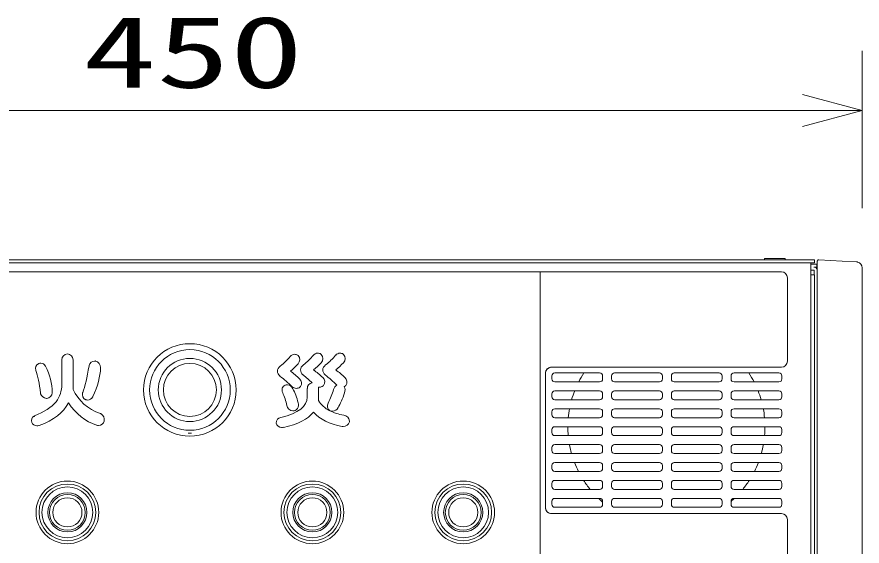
# Model space of a CAD drawing. Units: millimetres on the paper. Extents: x -401 to 401, y -280 to 280.
# Drawn here: x -343.76 to -315.47, y -159.74 to -142.01 of the extents above; entities that cross this region are included whole.
import ezdxf
from ezdxf.enums import TextEntityAlignment as Align

# ---------------------------------------------------------------- set-up
doc = ezdxf.new("R2010")
doc.units = ezdxf.units.MM
doc.layers.add('0-5_GAIKEI', color=4, linetype='Continuous', lineweight=9)
doc.layers.add('0-6_SUNPO', color=7, linetype='Continuous', lineweight=9)
doc.styles.add('ＭＳ ゴシック', font='')
doc.styles.get('ＭＳ ゴシック').set_extended_font_data('MS Gothic')

# ---------------------------------------------------------------- blocks, each defined once
blk = doc.blocks.new('_OPEN30')
at = {"layer": '0-6_SUNPO'}
blk.add_line((0, 0), (-1, 0), dxfattribs=at)
blk.add_lwpolyline([(-1, 0.2679), (0, 0), (-1, -0.2679)], dxfattribs=at)

msp = doc.modelspace()

# ---------------------------------------------------------------- linework, layer by layer
at = {"layer": '0-5_GAIKEI', "color": 7}
for p, q in [((-358.788, -150.146), (-317.058, -150.146)), ((-318.038, -150.101), (-318.738, -150.101)), ((-318.738, -150.146), (-318.738, -150.101)), ((-318.038, -150.146), (-318.038, -150.101)), ((-317.058, -150.146), (-317.058, -150.246)), ((-316.968, -176.593), (-316.968, -150.198)), ((-316.915, -150.148), (-316.131, -150.189)), ((-316.131, -150.189), (-315.657, -150.214)), ((-315.468, -150.414), (-315.468, -176.377))]:
    msp.add_line(p, q, dxfattribs=at)
at = {"layer": '0-5_GAIKEI'}
for p, q in [((-317.188, -150.246), (-358.888, -150.246)), ((-317.288, -150.246), (-317.058, -150.246)), ((-317.188, -176.546), (-317.188, -150.246)), ((-317.188, -150.296), (-316.988, -150.296)), ((-317.068, -150.496), (-317.188, -150.496)), ((-316.988, -150.396), (-317.068, -150.396)), ((-317.068, -150.496), (-317.068, -150.646)), ((-316.988, -150.296), (-316.988, -150.396)), ((-357.468, -150.546), (-318.168, -150.546)), ((-357.468, -150.546), (-318.168, -150.546)), ((-326.248, -176.246), (-326.248, -150.546)), ((-317.968, -153.546), (-317.968, -150.746)), ((-317.188, -150.646), (-317.058, -150.646)), ((-317.058, -176.146), (-317.058, -150.646)), ((-342.257, -153.498), (-342.257, -154.321)), ((-341.878, -154.487), (-341.878, -153.498)), ((-340.956, -153.76), (-340.956, -153.756)), ((-326.057, -153.882), (-326.065, -153.913)), ((-326.045, -153.854), (-326.057, -153.882)), ((-326.029, -153.827), (-326.045, -153.854)), ((-326.009, -153.804), (-326.029, -153.827)), ((-325.986, -153.784), (-326.009, -153.804)), ((-325.959, -153.768), (-325.986, -153.784)), ((-325.931, -153.756), (-325.959, -153.768)), ((-325.9, -153.748), (-325.931, -153.756)), ((-325.868, -153.746), (-325.9, -153.748)), ((-325.868, -153.746), (-318.168, -153.746)), ((-334.956, -154.038), (-334.952, -154.042)), ((-334.182, -153.999), (-334.179, -154.002)), ((-333.438, -153.999), (-333.434, -154.002)), ((-326.065, -153.913), (-326.068, -153.946)), ((-326.068, -153.946), (-326.068, -158.446)), ((-326.068, -153.946), (-326.068, -158.445)), ((-325.853, -154.036), (-325.853, -154.136)), ((-324.253, -153.936), (-325.753, -153.936)), ((-324.153, -154.136), (-324.153, -154.036)), ((-323.853, -154.036), (-323.853, -154.136)), ((-322.253, -153.936), (-323.753, -153.936)), ((-322.153, -154.136), (-322.153, -154.036)), ((-321.853, -154.036), (-321.853, -154.136)), ((-320.253, -153.936), (-321.753, -153.936)), ((-320.153, -154.136), (-320.153, -154.036)), ((-319.853, -154.036), (-319.853, -154.136)), ((-318.253, -153.936), (-319.753, -153.936)), ((-318.153, -154.136), (-318.153, -154.036)), ((-334.776, -154.347), (-334.78, -154.348)), ((-334.552, -154.394), (-334.548, -154.397)), ((-334.037, -154.46), (-334.037, -154.748)), ((-333.658, -154.862), (-333.658, -154.46)), ((-325.753, -154.236), (-324.253, -154.236)), ((-323.753, -154.236), (-322.253, -154.236)), ((-321.753, -154.236), (-320.253, -154.236)), ((-319.753, -154.236), (-318.253, -154.236)), ((-325.853, -154.636), (-325.853, -154.736)), ((-324.253, -154.536), (-325.753, -154.536)), ((-324.153, -154.736), (-324.153, -154.636)), ((-323.853, -154.636), (-323.853, -154.736)), ((-322.253, -154.536), (-323.753, -154.536)), ((-322.153, -154.736), (-322.153, -154.636)), ((-321.853, -154.636), (-321.853, -154.736)), ((-320.253, -154.536), (-321.753, -154.536)), ((-320.153, -154.736), (-320.153, -154.636)), ((-319.853, -154.636), (-319.853, -154.736)), ((-318.253, -154.536), (-319.753, -154.536)), ((-318.153, -154.736), (-318.153, -154.636)), ((-325.753, -154.836), (-324.253, -154.836)), ((-323.753, -154.836), (-322.253, -154.836)), ((-321.753, -154.836), (-320.253, -154.836)), ((-319.753, -154.836), (-318.253, -154.836)), ((-333.288, -155.198), (-333.279, -155.204)), ((-333.277, -155.205), (-333.268, -155.208)), ((-325.853, -155.236), (-325.853, -155.336)), ((-324.253, -155.136), (-325.753, -155.136)), ((-324.153, -155.336), (-324.153, -155.236)), ((-323.853, -155.236), (-323.853, -155.336)), ((-322.253, -155.136), (-323.753, -155.136)), ((-322.153, -155.336), (-322.153, -155.236)), ((-321.853, -155.236), (-321.853, -155.336)), ((-320.253, -155.136), (-321.753, -155.136)), ((-320.153, -155.336), (-320.153, -155.236)), ((-319.853, -155.236), (-319.853, -155.336)), ((-318.253, -155.136), (-319.753, -155.136)), ((-318.153, -155.336), (-318.153, -155.236)), ((-343.157, -155.392), (-343.171, -155.4)), ((-325.753, -155.436), (-324.253, -155.436)), ((-323.753, -155.436), (-322.253, -155.436)), ((-321.753, -155.436), (-320.253, -155.436)), ((-319.753, -155.436), (-318.253, -155.436)), ((-325.853, -155.836), (-325.853, -155.936)), ((-324.253, -155.736), (-325.753, -155.736)), ((-324.153, -155.936), (-324.153, -155.836)), ((-323.853, -155.836), (-323.853, -155.936)), ((-322.253, -155.736), (-323.753, -155.736)), ((-322.153, -155.936), (-322.153, -155.836)), ((-321.853, -155.836), (-321.853, -155.936)), ((-320.253, -155.736), (-321.753, -155.736)), ((-320.153, -155.936), (-320.153, -155.836)), ((-319.853, -155.836), (-319.853, -155.936)), ((-318.253, -155.736), (-319.753, -155.736)), ((-318.153, -155.936), (-318.153, -155.836)), ((-325.753, -156.036), (-324.253, -156.036)), ((-323.753, -156.036), (-322.253, -156.036)), ((-321.753, -156.036), (-320.253, -156.036)), ((-319.753, -156.036), (-318.253, -156.036)), ((-325.853, -156.436), (-325.853, -156.536)), ((-324.253, -156.336), (-325.753, -156.336)), ((-324.153, -156.536), (-324.153, -156.436)), ((-323.853, -156.436), (-323.853, -156.536)), ((-322.253, -156.336), (-323.753, -156.336)), ((-322.153, -156.536), (-322.153, -156.436)), ((-321.853, -156.436), (-321.853, -156.536)), ((-320.253, -156.336), (-321.753, -156.336)), ((-320.153, -156.536), (-320.153, -156.436)), ((-319.853, -156.436), (-319.853, -156.536)), ((-318.253, -156.336), (-319.753, -156.336)), ((-318.153, -156.536), (-318.153, -156.436)), ((-325.753, -156.636), (-324.253, -156.636)), ((-323.753, -156.636), (-322.253, -156.636)), ((-321.753, -156.636), (-320.253, -156.636)), ((-319.753, -156.636), (-318.253, -156.636)), ((-324.253, -156.936), (-325.753, -156.936)), ((-322.253, -156.936), (-323.753, -156.936)), ((-320.253, -156.936), (-321.753, -156.936)), ((-318.253, -156.936), (-319.753, -156.936)), ((-325.853, -157.036), (-325.853, -157.136)), ((-325.753, -157.236), (-324.253, -157.236)), ((-324.153, -157.136), (-324.153, -157.036)), ((-323.853, -157.036), (-323.853, -157.136)), ((-323.753, -157.236), (-322.253, -157.236)), ((-322.153, -157.136), (-322.153, -157.036)), ((-321.853, -157.036), (-321.853, -157.136)), ((-321.753, -157.236), (-320.253, -157.236)), ((-320.153, -157.136), (-320.153, -157.036)), ((-319.853, -157.036), (-319.853, -157.136)), ((-319.753, -157.236), (-318.253, -157.236)), ((-318.153, -157.136), (-318.153, -157.036)), ((-324.253, -157.536), (-325.753, -157.536)), ((-322.253, -157.536), (-323.753, -157.536)), ((-320.253, -157.536), (-321.753, -157.536)), ((-318.253, -157.536), (-319.753, -157.536)), ((-325.853, -157.636), (-325.853, -157.736)), ((-325.753, -157.836), (-324.253, -157.836)), ((-324.153, -157.736), (-324.153, -157.636)), ((-323.853, -157.636), (-323.853, -157.736)), ((-323.753, -157.836), (-322.253, -157.836)), ((-322.153, -157.736), (-322.153, -157.636)), ((-321.853, -157.636), (-321.853, -157.736)), ((-321.753, -157.836), (-320.253, -157.836)), ((-320.153, -157.736), (-320.153, -157.636)), ((-319.853, -157.636), (-319.853, -157.736)), ((-319.753, -157.836), (-318.253, -157.836)), ((-318.153, -157.736), (-318.153, -157.636)), ((-324.253, -158.136), (-325.753, -158.136)), ((-322.253, -158.136), (-323.753, -158.136)), ((-320.253, -158.136), (-321.753, -158.136)), ((-318.253, -158.136), (-319.753, -158.136)), ((-325.853, -158.236), (-325.853, -158.336)), ((-324.153, -158.336), (-324.153, -158.236)), ((-323.853, -158.236), (-323.853, -158.336)), ((-322.153, -158.336), (-322.153, -158.236)), ((-321.853, -158.236), (-321.853, -158.336)), ((-320.153, -158.336), (-320.153, -158.236)), ((-319.853, -158.236), (-319.853, -158.336)), ((-318.153, -158.336), (-318.153, -158.236)), ((-326.068, -158.445), (-326.065, -158.478)), ((-326.065, -158.478), (-326.057, -158.509)), ((-326.057, -158.509), (-326.045, -158.537)), ((-326.045, -158.537), (-326.029, -158.564)), ((-326.029, -158.564), (-326.009, -158.587)), ((-326.009, -158.587), (-325.986, -158.607)), ((-325.986, -158.607), (-325.959, -158.623)), ((-325.959, -158.623), (-325.931, -158.635)), ((-325.931, -158.635), (-325.9, -158.643)), ((-325.9, -158.643), (-325.868, -158.645)), ((-325.868, -158.645), (-318.168, -158.645)), ((-325.868, -158.646), (-318.168, -158.646)), ((-325.753, -158.436), (-324.253, -158.436)), ((-323.753, -158.436), (-322.253, -158.436)), ((-321.753, -158.436), (-320.253, -158.436)), ((-319.753, -158.436), (-318.253, -158.436)), ((-317.968, -158.846), (-317.968, -176.046))]:
    msp.add_line(p, q, dxfattribs=at)
for points in [[(-333.569, -153.318), (-333.576, -153.311), (-333.584, -153.305)], [(-332.824, -153.318), (-332.832, -153.311), (-332.84, -153.305)], [(-341.123, -153.539), (-341.134, -153.536), (-341.145, -153.536)], [(-334.603, -153.377), (-334.606, -153.38), (-334.609, -153.384)], [(-334.343, -153.357), (-334.35, -153.35), (-334.358, -153.345)], [(-333.829, -153.338), (-333.832, -153.341), (-333.835, -153.344)], [(-333.085, -153.338), (-333.088, -153.341), (-333.091, -153.344)], [(-343.126, -153.843), (-343.125, -153.846), (-343.124, -153.849)], [(-343.022, -153.621), (-343.029, -153.623), (-343.035, -153.626)], [(-342.802, -153.711), (-342.804, -153.705), (-342.808, -153.7)], [(-341.341, -153.692), (-341.342, -153.695), (-341.343, -153.699)], [(-334.286, -154.412), (-334.275, -154.405), (-334.267, -154.395)], [(-333.512, -154.373), (-333.501, -154.365), (-333.493, -154.355)], [(-332.768, -154.373), (-332.757, -154.365), (-332.749, -154.355)], [(-342.971, -154.609), (-342.97, -154.62), (-342.966, -154.631)], [(-342.573, -154.6), (-342.573, -154.593), (-342.573, -154.587)], [(-341.556, -154.594), (-341.558, -154.599), (-341.559, -154.604)], [(-341.222, -154.746), (-341.216, -154.738), (-341.212, -154.729)], [(-342.772, -154.788), (-342.767, -154.788), (-342.761, -154.788)], [(-341.467, -154.827), (-341.459, -154.831), (-341.45, -154.834)], [(-340.943, -155.308), (-340.952, -155.302), (-340.961, -155.299)], [(-334.493, -155.204), (-334.487, -155.204), (-334.481, -155.203)], [(-343.166, -155.369), (-343.176, -155.373), (-343.185, -155.379)], [(-332.629, -155.573), (-332.627, -155.562), (-332.627, -155.551)], [(-343.028, -155.699), (-343.022, -155.697), (-343.015, -155.695)], [(-341.097, -155.686), (-341.09, -155.688), (-341.083, -155.689)], [(-332.874, -155.729), (-332.869, -155.73), (-332.864, -155.73)], [(-338.022, -155.954), (-337.968, -155.956), (-337.913, -155.954)]]:
    msp.add_lwpolyline(points, dxfattribs=at)
for centre, radius in [((-337.968, -154.506), 1.55), ((-337.968, -154.506), 1.35), ((-337.968, -154.506), 1.058), ((-337.968, -154.506), 0.888), ((-342.068, -158.606), 1.05), ((-333.868, -158.606), 1.05), ((-328.818, -158.606), 1.05), ((-342.068, -158.606), 0.95), ((-342.068, -158.606), 0.85), ((-333.868, -158.606), 0.95), ((-333.868, -158.606), 0.85), ((-328.818, -158.606), 0.95), ((-328.818, -158.606), 0.85), ((-342.068, -158.606), 0.656), ((-342.068, -158.606), 0.6), ((-342.068, -158.606), 0.488), ((-333.868, -158.606), 0.656), ((-333.868, -158.606), 0.6), ((-333.868, -158.606), 0.488), ((-328.818, -158.606), 0.656), ((-328.818, -158.606), 0.6), ((-328.818, -158.606), 0.488)]:
    msp.add_circle(centre, radius, dxfattribs=at)
at = {"layer": '0-5_GAIKEI', "color": 7}
for centre, radius, start, end in [((-316.918, -150.198), 0.05, 87.0001, 180), ((-315.668, -150.414), 0.2, 75.1055, 86.9505), ((-315.668, -150.414), 0.2, 0.0033, 75.1322)]:
    msp.add_arc(centre, radius, start, end, dxfattribs=at)
at = {"layer": '0-5_GAIKEI'}
for centre, radius, start, end in [((-317.068, -150.496), 0.1, 0, 101.537), ((-318.168, -150.746), 0.2, 0, 90), ((-342.063, -153.493), 0.194, 91.4629, 181.4629), ((-342.073, -153.493), 0.194, 358.5371, 88.5371), ((-334.454, -153.516), 0.204, 92.064, 137.0549), ((-333.68, -153.477), 0.204, 92.064, 137.0549), ((-333.719, -153.453), 0.202, 315.819, 41.9595), ((-332.936, -153.477), 0.204, 92.064, 137.0549), ((-332.974, -153.453), 0.202, 315.819, 41.9595), ((-342.961, -153.802), 0.191, 90.346, 108.7032), ((-342.968, -153.799), 0.189, 31.8143, 88.0596), ((-341.144, -153.74), 0.203, 90.3272, 166.3555), ((-341.175, -153.752), 0.219, 359.01, 76.3865), ((-334.493, -153.492), 0.202, 315.819, 41.9595), ((-335.58, -151.719), 2.745, 309.6513, 316.9432), ((-334.836, -151.719), 2.745, 309.6513, 316.9432), ((-318.168, -153.546), 0.2, 270, 0), ((-342.951, -153.789), 0.183, 117.4084, 196.9496), ((-334.819, -153.869), 0.218, 181.4827, 230.8678), ((-336.354, -151.759), 2.745, 309.6513, 316.9432), ((-336.791, -156.8), 3.655, 46.9313, 53.2067), ((-334.045, -153.829), 0.218, 181.4827, 230.8678), ((-336.017, -156.76), 3.655, 46.9313, 53.2067), ((-333.301, -153.829), 0.218, 181.4827, 230.8678), ((-335.273, -156.76), 3.655, 46.9313, 53.2067), ((-325.868, -153.946), 0.2, 90, 180), ((-339.281, -159.375), 6.869, 46.4835, 50.935), ((-334.427, -154.278), 0.198, 323.7348, 48.413), ((-338.457, -159.277), 6.792, 47.5819, 50.9504), ((-333.653, -154.238), 0.198, 323.7348, 48.413), ((-337.754, -159.325), 6.855, 46.6449, 50.9392), ((-332.909, -154.238), 0.198, 323.7348, 48.413), ((-325.753, -154.036), 0.1, 90, 180), ((-325.753, -154.136), 0.1, 180, 270), ((-322.018, -155.746), 3.3, 146.7369, 152.7692), ((-324.253, -154.036), 0.1, 0, 90), ((-324.253, -154.136), 0.1, 270, 0), ((-323.753, -154.036), 0.1, 90, 180), ((-323.753, -154.136), 0.1, 180, 270), ((-322.253, -154.036), 0.1, 0, 90), ((-322.253, -154.136), 0.1, 270, 0), ((-321.753, -154.036), 0.1, 90, 180), ((-321.753, -154.136), 0.1, 180, 270), ((-320.253, -154.036), 0.1, 0, 90), ((-320.253, -154.136), 0.1, 270, 0), ((-319.753, -154.036), 0.1, 90, 180), ((-319.753, -154.136), 0.1, 180, 270), ((-322.018, -155.746), 3.3, 27.2308, 33.2631), ((-318.253, -154.036), 0.1, 0, 90), ((-318.253, -154.136), 0.1, 270, 0), ((-343.228, -154.331), 0.971, 323.9144, 0.6007), ((-334.716, -154.506), 0.171, 112.0258, 157.4235), ((-334.704, -154.532), 0.199, 90.4169, 111.0514), ((-334.72, -154.547), 0.214, 23.0851, 86.1235), ((-333.845, -154.452), 0.192, 99.2448, 182.3906), ((-333.924, -154.459), 0.265, 359.8116, 10.3189), ((-333.633, -154.223), 0.191, 261.0918, 270.0098), ((-332.933, -154.542), 0.232, 119.5783, 167.2688), ((-332.908, -154.178), 0.24, 294.9966, 305.7795), ((-332.958, -154.501), 0.185, 30.9253, 34.9392), ((-342.76, -154.575), 0.214, 195.1259, 266.6952), ((-342.784, -154.577), 0.212, 276.2858, 353.6353), ((-341.375, -154.659), 0.193, 163.6327, 241.189), ((-325.753, -154.636), 0.1, 90, 180), ((-325.753, -154.736), 0.1, 180, 270), ((-322.018, -155.746), 3.3, 158.4898, 163.9928), ((-324.253, -154.636), 0.1, 0, 90), ((-324.253, -154.736), 0.1, 270, 0), ((-323.753, -154.636), 0.1, 90, 180), ((-323.753, -154.736), 0.1, 180, 270), ((-322.253, -154.636), 0.1, 0, 90), ((-322.253, -154.736), 0.1, 270, 0), ((-321.753, -154.636), 0.1, 90, 180), ((-321.753, -154.736), 0.1, 180, 270), ((-320.253, -154.636), 0.1, 0, 90), ((-320.253, -154.736), 0.1, 270, 0), ((-319.753, -154.636), 0.1, 90, 180), ((-319.753, -154.736), 0.1, 180, 270), ((-322.018, -155.746), 3.3, 16.0072, 21.5102), ((-318.253, -154.636), 0.1, 0, 90), ((-318.253, -154.736), 0.1, 270, 0), ((-341.392, -154.634), 0.209, 253.6864, 269.7324), ((-341.401, -154.629), 0.214, 272.1459, 326.5564), ((-334.511, -154.995), 0.211, 188.6452, 267.8569), ((-334.585, -155.005), 0.25, 331.6509, 16.9269), ((-333.175, -155.044), 0.191, 150.8234, 233.8076), ((-341.055, -155.498), 0.221, 347.5609, 59.5036), ((-334.519, -154.946), 0.26, 270.06, 275.8361), ((-334.517, -155.024), 0.182, 281.479, 326.7722), ((-333.196, -155.021), 0.201, 249.0266, 269.6814), ((-333.213, -154.991), 0.231, 274.086, 333.15), ((-325.753, -155.236), 0.1, 90, 180), ((-322.018, -155.746), 3.3, 169.3477, 174.6097), ((-324.253, -155.236), 0.1, 0, 90), ((-323.753, -155.236), 0.1, 90, 180), ((-322.253, -155.236), 0.1, 0, 90), ((-321.753, -155.236), 0.1, 90, 180), ((-320.253, -155.236), 0.1, 0, 90), ((-319.753, -155.236), 0.1, 90, 180), ((-322.018, -155.746), 3.3, 5.3903, 10.6523), ((-318.253, -155.236), 0.1, 0, 90), ((-343.093, -155.532), 0.178, 121.0479, 199.4034), ((-343.087, -155.516), 0.19, 203.3196, 270), ((-341.027, -155.502), 0.193, 269.4897, 346.8818), ((-334.897, -155.603), 0.181, 97.5086, 183.8306), ((-332.831, -155.524), 0.208, 268.9119, 346.2716), ((-332.84, -155.566), 0.214, 4.0253, 83.7521), ((-325.753, -155.336), 0.1, 180, 270), ((-324.253, -155.336), 0.1, 270, 0), ((-323.753, -155.336), 0.1, 180, 270), ((-322.253, -155.336), 0.1, 270, 0), ((-321.753, -155.336), 0.1, 180, 270), ((-320.253, -155.336), 0.1, 270, 0), ((-319.753, -155.336), 0.1, 180, 270), ((-318.253, -155.336), 0.1, 270, 0), ((-343.088, -155.435), 0.271, 270.4159, 282.8578), ((-341.027, -155.387), 0.308, 259.4036, 269.6145), ((-334.903, -155.588), 0.176, 188.8792, 271.314), ((-334.903, -155.431), 0.333, 270.6313, 281.0458), ((-332.835, -155.408), 0.324, 264.7317, 269.9907), ((-325.753, -155.836), 0.1, 90, 180), ((-322.018, -155.746), 3.3, 179.8264, 185.0416), ((-324.253, -155.836), 0.1, 0, 90), ((-323.753, -155.836), 0.1, 90, 180), ((-322.253, -155.836), 0.1, 0, 90), ((-321.753, -155.836), 0.1, 90, 180), ((-320.253, -155.836), 0.1, 0, 90), ((-319.753, -155.836), 0.1, 90, 180), ((-322.018, -155.746), 3.3, 354.9584, 0.1736), ((-318.253, -155.836), 0.1, 0, 90), ((-325.753, -155.936), 0.1, 180, 270), ((-324.253, -155.936), 0.1, 270, 0), ((-323.753, -155.936), 0.1, 180, 270), ((-322.253, -155.936), 0.1, 270, 0), ((-321.753, -155.936), 0.1, 180, 270), ((-320.253, -155.936), 0.1, 270, 0), ((-319.753, -155.936), 0.1, 180, 270), ((-318.253, -155.936), 0.1, 270, 0), ((-325.753, -156.436), 0.1, 90, 180), ((-322.018, -155.746), 3.3, 190.2992, 195.6462), ((-324.253, -156.436), 0.1, 0, 90), ((-323.753, -156.436), 0.1, 90, 180), ((-322.253, -156.436), 0.1, 0, 90), ((-321.753, -156.436), 0.1, 90, 180), ((-320.253, -156.436), 0.1, 0, 90), ((-319.753, -156.436), 0.1, 90, 180), ((-322.018, -155.746), 3.3, 344.3538, 349.7008), ((-318.253, -156.436), 0.1, 0, 90), ((-325.753, -156.536), 0.1, 180, 270), ((-324.253, -156.536), 0.1, 270, 0), ((-323.753, -156.536), 0.1, 180, 270), ((-322.253, -156.536), 0.1, 270, 0), ((-321.753, -156.536), 0.1, 180, 270), ((-320.253, -156.536), 0.1, 270, 0), ((-319.753, -156.536), 0.1, 180, 270), ((-318.253, -156.536), 0.1, 270, 0), ((-325.753, -157.036), 0.1, 90, 180), ((-322.018, -155.746), 3.3, 201.1374, 206.8409), ((-324.253, -157.036), 0.1, 0, 90), ((-323.753, -157.036), 0.1, 90, 180), ((-322.253, -157.036), 0.1, 0, 90), ((-321.753, -157.036), 0.1, 90, 180), ((-320.253, -157.036), 0.1, 0, 90), ((-319.753, -157.036), 0.1, 90, 180), ((-322.018, -155.746), 3.3, 333.1591, 338.8626), ((-318.253, -157.036), 0.1, 0, 90), ((-325.753, -157.136), 0.1, 180, 270), ((-324.253, -157.136), 0.1, 270, 0), ((-323.753, -157.136), 0.1, 180, 270), ((-322.253, -157.136), 0.1, 270, 0), ((-321.753, -157.136), 0.1, 180, 270), ((-320.253, -157.136), 0.1, 270, 0), ((-319.753, -157.136), 0.1, 180, 270), ((-318.253, -157.136), 0.1, 270, 0), ((-325.753, -157.636), 0.1, 90, 180), ((-322.018, -155.746), 3.3, 212.8488, 219.2965), ((-324.253, -157.636), 0.1, 0, 90), ((-323.753, -157.636), 0.1, 90, 180), ((-322.253, -157.636), 0.1, 0, 90), ((-321.753, -157.636), 0.1, 90, 180), ((-320.253, -157.636), 0.1, 0, 90), ((-319.753, -157.636), 0.1, 90, 180), ((-322.018, -155.746), 3.3, 320.7035, 327.1512), ((-318.253, -157.636), 0.1, 0, 90), ((-325.753, -157.736), 0.1, 180, 270), ((-324.253, -157.736), 0.1, 270, 0), ((-323.753, -157.736), 0.1, 180, 270), ((-322.253, -157.736), 0.1, 270, 0), ((-321.753, -157.736), 0.1, 180, 270), ((-320.253, -157.736), 0.1, 270, 0), ((-319.753, -157.736), 0.1, 180, 270), ((-318.253, -157.736), 0.1, 270, 0), ((-325.753, -158.236), 0.1, 90, 180), ((-322.018, -155.746), 3.3, 226.4059, 229.6865), ((-324.253, -158.236), 0.1, 0, 90), ((-323.753, -158.236), 0.1, 90, 180), ((-322.253, -158.236), 0.1, 0, 90), ((-321.753, -158.236), 0.1, 90, 180), ((-320.253, -158.236), 0.1, 0, 90), ((-319.753, -158.236), 0.1, 90, 180), ((-322.018, -155.746), 3.3, 311.0001, 313.5941), ((-318.253, -158.236), 0.1, 0, 90), ((-325.753, -158.336), 0.1, 180, 270), ((-324.253, -158.336), 0.1, 270, 0), ((-323.753, -158.336), 0.1, 180, 270), ((-322.253, -158.336), 0.1, 270, 0), ((-321.753, -158.336), 0.1, 180, 270), ((-320.253, -158.336), 0.1, 270, 0), ((-319.753, -158.336), 0.1, 180, 270), ((-318.253, -158.336), 0.1, 270, 0), ((-325.868, -158.446), 0.2, 180, 270), ((-318.168, -158.846), 0.2, 0, 90)]:
    msp.add_arc(centre, radius, start, end, dxfattribs=at)
for centre, major_axis, ratio, start_param, end_param in [((-334.551, -154.253), (-0.11, -0.94), 0.427783, 2.927919, 3.191617), ((-333.777, -154.213), (-0.11, -0.94), 0.427783, 2.927919, 3.191617), ((-333.033, -154.213), (-0.11, -0.94), 0.427783, 2.927919, 3.191617), ((-336.464, -152.915), (2.167, 0.627), 0.628933, 5.294872, 5.533862), ((-335.69, -152.875), (2.167, 0.627), 0.628933, 5.294872, 5.533862), ((-334.946, -152.875), (2.167, 0.627), 0.628933, 5.294872, 5.533862), ((-344.546, -159.267), (-1.098, -5.802), 0.203996, 2.540489, 2.812352), ((-348.189, -154.22), (5.607, -0.602), 0.563821, 0.074152, 0.347212), ((-341.924, -146.617), (0.124, -8.29), 0.110521, 0.274584, 0.545061), ((-346.769, -156.292), (5.637, 3.317), 0.431721, 5.73499, 6.008284), ((-332.602, -154.241), (2.433, -0.391), 0.269964, 2.906288, 3.178446), ((-331.828, -154.202), (2.433, -0.391), 0.269964, 2.906288, 3.178446), ((-331.084, -154.202), (2.433, -0.391), 0.269964, 2.906288, 3.178446), ((-332.748, -155.1), (2.13, -0.647), 0.269137, 3.120447, 3.37094), ((-334.238, -152.92), (-0.193, -1.532), 0.35143, 6.054695, 6.32737), ((-335.85, -156.031), (-0.649, -2.155), 0.664461, 2.291501, 2.562622), ((-334.504, -153.342), (0.118, -1.111), 0.412495, 6.239544, 6.512852), ((-333.731, -153.302), (0.118, -1.111), 0.412495, 6.239544, 6.512852), ((-334.938, -155.554), (2.142, 1.141), 0.265665, 6.022629, 6.29577), ((-331.182, -145.738), (10.469, 9.099), 0.327855, 3.0507, 3.318747), ((-335.536, -156.119), (-0.097, -2.056), 0.444072, 2.151974, 2.422892), ((-334.023, -155.309), (-0.871, -1.454), 0.256285, 1.969022, 2.312887), ((-333.532, -148.592), (0.106, -6.855), 0.197651, 0.318418, 0.499689), ((-349.16, -152.757), (6.919, -1.771), 0.341305, 5.840675, 6.112784), ((-361.331, -147.246), (19.334, -7.606), 0.226381, 6.034545, 6.26295), ((-335.849, -141.96), (-5.322, -13.699), 0.330803, 6.061828, 6.299259), ((-355.959, -148.839), (21.906, -6.028), 0.138156, 6.036234, 6.321187), ((-319.693, -147.648), (13.975, 7.195), 0.20993, 3.148042, 3.293386), ((-350.618, -147.945), (16.897, -7.117), 0.205858, 5.99425, 6.227149), ((-322.597, -146.788), (11.303, 8.373), 0.291432, 3.168616, 3.405132), ((-321.869, -148.838), (11.801, 6.002), 0.228284, 3.308791, 3.424883)]:
    msp.add_ellipse(centre, major_axis=major_axis, ratio=ratio, start_param=start_param, end_param=end_param, dxfattribs=at)
at = {"layer": '0-6_SUNPO'}
for p, q in [((-315.468, -148.414), (-315.468, -143.146)), ((-358.468, -145.146), (-317.468, -145.146))]:
    msp.add_line(p, q, dxfattribs=at)

# ---------------------------------------------------------------- block references
at = {"layer": '0-6_SUNPO', "xscale": 2, "yscale": 2}
msp.add_blockref('_OPEN30', (-315.468, -145.146), dxfattribs=at)

# ---------------------------------------------------------------- texts
at = {"layer": '0-6_SUNPO', "style": 'ＭＳ ゴシック', "width": 1.5}
msp.add_text('450', height=2.405, dxfattribs=at).set_placement((-341.539, -145.108), align=Align.BOTTOM_LEFT)

doc.saveas('drawing.dxf')
